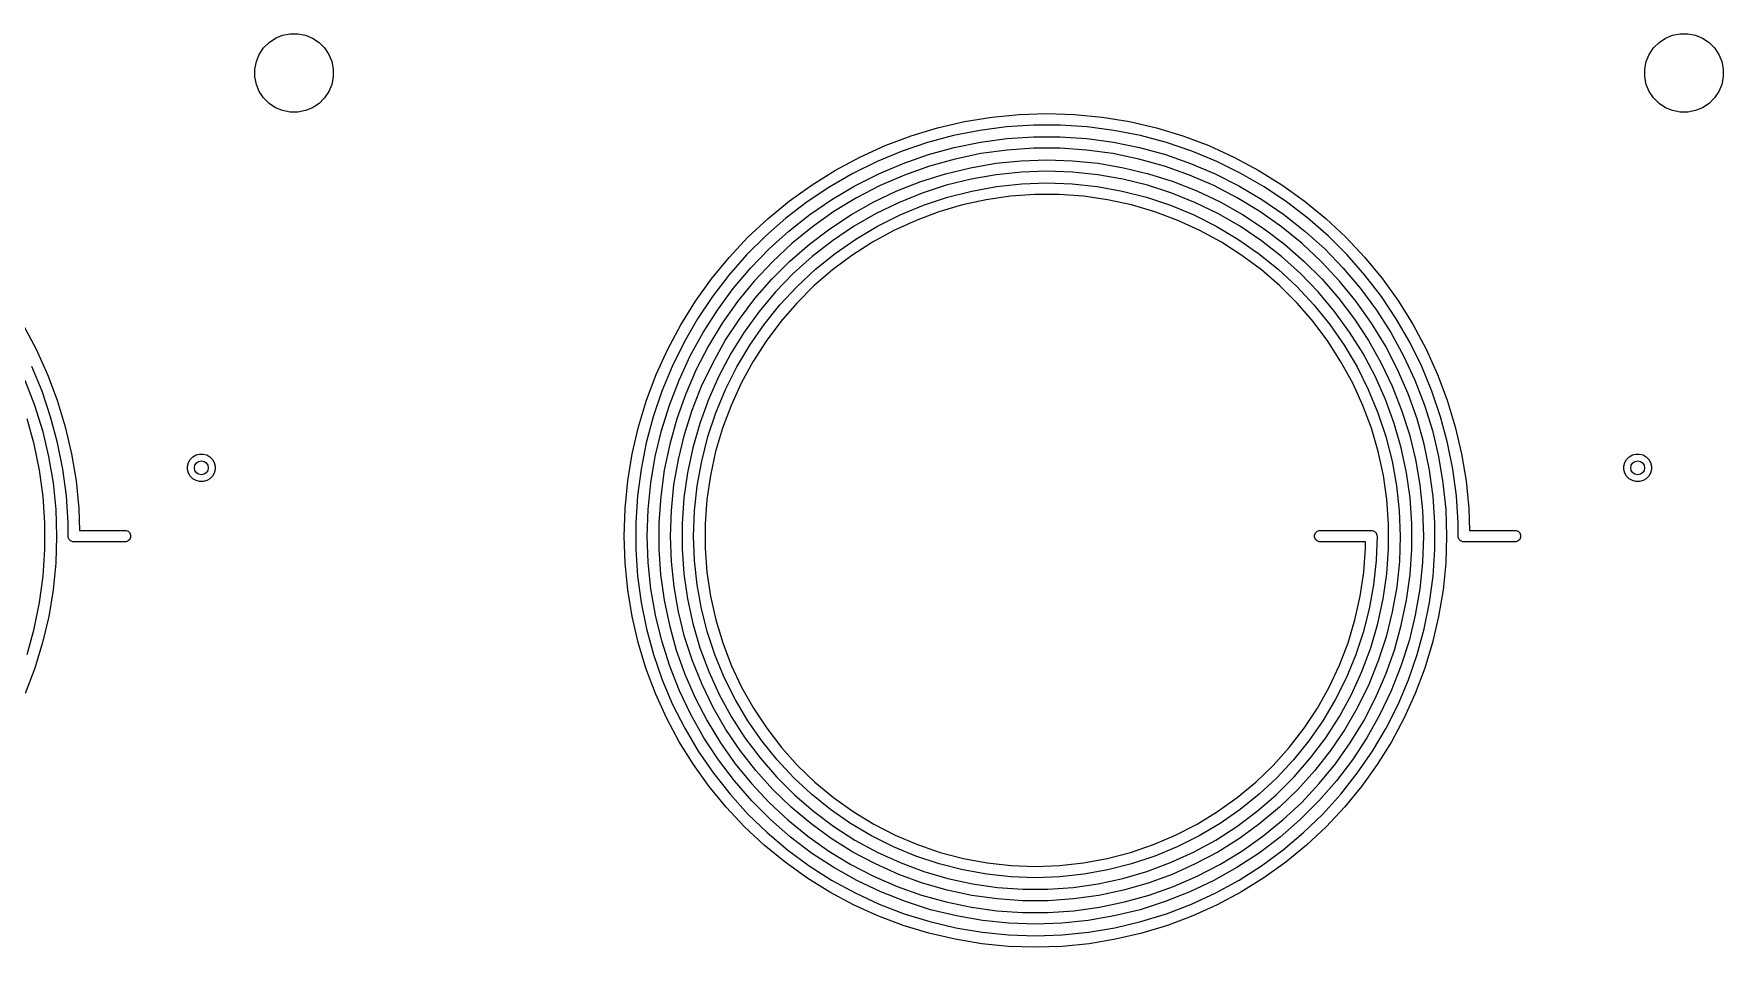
# Model space of a CAD drawing. Extents: x 25 to 275, y -107 to -24.
# Drawn here: x 238.38 to 274.85, y -73.88 to -54.15 of the extents above; entities that cross this region are included whole.
import ezdxf

# ---------------------------------------------------------------- set-up
doc = ezdxf.new("R2010")
doc.units = 0
doc.layers.add('BLACK', color=7, linetype='CONTINUOUS')

msp = doc.modelspace()

# ---------------------------------------------------------------- linework, layer by layer
at = {"layer": 'BLACK', "linetype": 'CONTINUOUS'}
for p, q in [((243.460766, -54.342941), (243.599313, -54.250367)), ((243.599313, -54.250367), (243.753258, -54.186601)), ((243.753258, -54.186601), (243.916685, -54.154093)), ((243.916685, -54.154093), (244.083315, -54.154093)), ((244.083315, -54.154093), (244.246742, -54.186601)), ((244.246742, -54.186601), (244.400687, -54.250367)), ((244.400687, -54.250367), (244.539234, -54.342941)), ((273.460766, -54.342941), (273.599313, -54.250367)), ((273.599313, -54.250367), (273.753258, -54.186601)), ((273.753258, -54.186601), (273.916685, -54.154093)), ((273.916685, -54.154093), (274.083315, -54.154093)), ((274.083315, -54.154093), (274.246742, -54.186601)), ((274.246742, -54.186601), (274.400687, -54.250367)), ((274.400687, -54.250367), (274.539234, -54.342941)), ((243.186601, -54.753258), (243.250367, -54.599313)), ((243.250367, -54.599313), (243.342941, -54.460766)), ((243.342941, -54.460766), (243.460766, -54.342941)), ((244.539234, -54.342941), (244.657059, -54.460766)), ((244.657059, -54.460766), (244.749633, -54.599313)), ((244.749633, -54.599313), (244.813399, -54.753258)), ((273.186601, -54.753258), (273.250367, -54.599313)), ((273.250367, -54.599313), (273.342941, -54.460766)), ((273.342941, -54.460766), (273.460766, -54.342941)), ((274.539234, -54.342941), (274.657059, -54.460766)), ((274.657059, -54.460766), (274.749633, -54.599313)), ((274.749633, -54.599313), (274.813399, -54.753258)), ((243.154093, -54.916685), (243.186601, -54.753258)), ((243.154093, -55.083315), (243.154093, -54.916685)), ((244.813399, -54.753258), (244.845907, -54.916685)), ((244.845907, -54.916685), (244.845907, -55.083315)), ((273.154093, -54.916685), (273.186601, -54.753258)), ((273.154093, -55.083315), (273.154093, -54.916685)), ((274.813399, -54.753258), (274.845907, -54.916685)), ((274.845907, -54.916685), (274.845907, -55.083315)), ((243.186601, -55.246742), (243.154093, -55.083315)), ((243.250367, -55.400687), (243.186601, -55.246742)), ((243.342941, -55.539234), (243.250367, -55.400687)), ((244.749633, -55.400687), (244.657059, -55.539234)), ((244.813399, -55.246742), (244.749633, -55.400687)), ((244.845907, -55.083315), (244.813399, -55.246742)), ((273.186601, -55.246742), (273.154093, -55.083315)), ((273.250367, -55.400687), (273.186601, -55.246742)), ((273.342941, -55.539234), (273.250367, -55.400687)), ((274.749633, -55.400687), (274.657059, -55.539234)), ((274.813399, -55.246742), (274.749633, -55.400687)), ((274.845907, -55.083315), (274.813399, -55.246742)), ((243.460766, -55.657059), (243.342941, -55.539234)), ((243.599313, -55.749633), (243.460766, -55.657059)), ((243.753258, -55.813399), (243.599313, -55.749633)), ((244.400687, -55.749633), (244.246742, -55.813399)), ((244.539234, -55.657059), (244.400687, -55.749633)), ((244.657059, -55.539234), (244.539234, -55.657059)), ((273.460766, -55.657059), (273.342941, -55.539234)), ((273.599313, -55.749633), (273.460766, -55.657059)), ((273.753258, -55.813399), (273.599313, -55.749633)), ((274.400687, -55.749633), (274.246742, -55.813399)), ((274.539234, -55.657059), (274.400687, -55.749633)), ((274.657059, -55.539234), (274.539234, -55.657059)), ((243.916685, -55.845907), (243.753258, -55.813399)), ((244.083315, -55.845907), (243.916685, -55.845907)), ((244.246742, -55.813399), (244.083315, -55.845907)), ((257.888276, -56.185927), (258.469801, -56.050334)), ((258.469801, -56.050334), (259.058948, -55.953066)), ((259.058948, -55.953066), (259.653196, -55.894537)), ((259.959463, -56.125), (259.379632, -56.163004)), ((259.653196, -55.894537), (260.25, -55.875)), ((260.540537, -56.125), (259.959463, -56.125)), ((260.25, -55.875), (260.846804, -55.894537)), ((261.120368, -56.163004), (260.540537, -56.125)), ((260.846804, -55.894537), (261.441052, -55.953066)), ((261.441052, -55.953066), (262.030199, -56.050334)), ((262.030199, -56.050334), (262.611724, -56.185927)), ((273.916685, -55.845907), (273.753258, -55.813399)), ((274.083315, -55.845907), (273.916685, -55.845907)), ((274.246742, -55.813399), (274.083315, -55.845907)), ((256.758014, -56.569599), (257.316865, -56.359263)), ((257.672343, -56.502605), (257.122106, -56.689386)), ((257.316865, -56.359263), (257.888276, -56.185927)), ((258.233619, -56.352212), (257.672343, -56.502605)), ((258.803528, -56.23885), (258.233619, -56.352212)), ((258.250551, -56.609957), (258.815409, -56.495144)), ((259.379632, -56.163004), (258.803528, -56.23885)), ((258.815409, -56.495144), (259.386675, -56.418316)), ((259.386675, -56.418316), (259.961796, -56.379817)), ((259.961796, -56.379817), (260.538204, -56.379817)), ((260.538204, -56.379817), (261.113325, -56.418316)), ((261.113325, -56.418316), (261.684591, -56.495144)), ((261.696472, -56.23885), (261.120368, -56.163004)), ((261.684591, -56.495144), (262.249449, -56.609957)), ((262.266381, -56.352212), (261.696472, -56.23885)), ((262.827657, -56.502605), (262.266381, -56.352212)), ((262.611724, -56.185927), (263.183135, -56.359263)), ((263.377894, -56.689386), (262.827657, -56.502605)), ((263.183135, -56.359263), (263.741986, -56.569599)), ((255.6875, -57.097518), (256.214116, -56.816036)), ((256.214116, -56.816036), (256.758014, -56.569599)), ((257.122106, -56.689386), (256.585263, -56.911753)), ((257.150108, -56.951317), (257.694623, -56.762241)), ((257.694623, -56.762241), (258.250551, -56.609957)), ((258.265941, -56.85838), (257.714963, -57.012756)), ((258.826171, -56.741963), (258.265941, -56.85838)), ((259.393038, -56.664048), (258.826171, -56.741963)), ((259.963901, -56.625), (259.393038, -56.664048)), ((259.69553, -56.893941), (260.25, -56.875)), ((260.536099, -56.625), (259.963901, -56.625)), ((260.25, -56.875), (260.80447, -56.893941)), ((261.106962, -56.664048), (260.536099, -56.625)), ((261.673829, -56.741963), (261.106962, -56.664048)), ((262.234059, -56.85838), (261.673829, -56.741963)), ((262.785037, -57.012756), (262.234059, -56.85838)), ((262.249449, -56.609957), (262.805377, -56.762241)), ((262.805377, -56.762241), (263.349892, -56.951317)), ((263.914737, -56.911753), (263.377894, -56.689386)), ((263.741986, -56.569599), (264.285884, -56.816036)), ((264.285884, -56.816036), (264.8125, -57.097518)), ((255.180422, -57.41284), (255.6875, -57.097518)), ((256.064113, -57.168756), (255.560887, -57.459294)), ((256.585263, -56.911753), (256.064113, -57.168756)), ((256.104982, -57.436307), (256.619438, -57.176341)), ((256.619438, -57.176341), (257.150108, -56.951317)), ((257.175804, -57.204374), (256.650978, -57.432338)), ((257.714963, -57.012756), (257.175804, -57.204374)), ((257.529103, -57.34413), (258.057901, -57.176297)), ((258.057901, -57.176297), (258.59692, -57.044942)), ((258.59692, -57.044942), (259.143646, -56.950677)), ((259.153344, -57.196886), (258.611697, -57.292393)), ((259.143646, -56.950677), (259.69553, -56.893941)), ((259.700333, -57.139395), (259.153344, -57.196886)), ((260.25, -57.1202), (259.700333, -57.139395)), ((260.799667, -57.139395), (260.25, -57.1202)), ((261.346656, -57.196886), (260.799667, -57.139395)), ((260.80447, -56.893941), (261.356354, -56.950677)), ((261.888303, -57.292393), (261.346656, -57.196886)), ((261.356354, -56.950677), (261.90308, -57.044942)), ((261.90308, -57.044942), (262.442099, -57.176297)), ((262.442099, -57.176297), (262.970897, -57.34413)), ((263.324196, -57.204374), (262.785037, -57.012756)), ((263.849022, -57.432338), (263.324196, -57.204374)), ((263.349892, -56.951317), (263.880562, -57.176341)), ((263.880562, -57.176341), (264.395018, -57.436307)), ((264.435887, -57.168756), (263.914737, -56.911753)), ((264.939113, -57.459294), (264.435887, -57.168756)), ((264.8125, -57.097518), (265.319578, -57.41284)), ((254.695052, -57.760651), (255.180422, -57.41284)), ((255.560887, -57.459294), (255.077741, -57.782121)), ((255.60904, -57.730054), (256.104982, -57.436307)), ((256.650978, -57.432338), (256.142933, -57.695586)), ((256.511972, -57.785933), (257.012991, -57.547658)), ((257.012991, -57.547658), (257.529103, -57.34413)), ((257.55495, -57.59541), (257.044997, -57.801445)), ((258.078033, -57.42545), (257.55495, -57.59541)), ((258.611697, -57.292393), (258.078033, -57.42545)), ((258.101789, -57.683866), (258.62919, -57.549255)), ((258.62919, -57.549255), (259.164849, -57.452612)), ((259.164849, -57.452612), (259.706039, -57.394428)), ((259.706039, -57.394428), (260.25, -57.375)), ((260.25, -57.375), (260.793961, -57.394428)), ((260.793961, -57.394428), (261.335151, -57.452612)), ((261.335151, -57.452612), (261.87081, -57.549255)), ((261.87081, -57.549255), (262.398211, -57.683866)), ((262.421967, -57.42545), (261.888303, -57.292393)), ((262.94505, -57.59541), (262.421967, -57.42545)), ((263.455003, -57.801445), (262.94505, -57.59541)), ((262.970897, -57.34413), (263.487009, -57.547658)), ((263.487009, -57.547658), (263.988028, -57.785933)), ((264.357067, -57.695586), (263.849022, -57.432338)), ((264.395018, -57.436307), (264.89096, -57.730054)), ((265.422259, -57.782121), (264.939113, -57.459294)), ((265.319578, -57.41284), (265.804948, -57.760651)), ((254.233469, -58.139462), (254.695052, -57.760651)), ((255.077741, -57.782121), (254.616744, -58.135857)), ((255.133825, -58.056271), (255.60904, -57.730054)), ((256.142933, -57.695586), (255.654036, -57.99289)), ((256.02838, -58.057842), (256.511972, -57.785933)), ((257.044997, -57.801445), (256.550658, -58.04255)), ((257.082461, -58.064056), (257.585336, -57.855758)), ((257.585336, -57.855758), (258.101789, -57.683866)), ((258.424952, -57.849531), (257.919493, -57.997947)), ((258.93971, -57.737553), (258.424952, -57.849531)), ((259.461146, -57.662581), (258.93971, -57.737553)), ((259.986601, -57.625), (259.461146, -57.662581)), ((260.513399, -57.625), (259.986601, -57.625)), ((261.038854, -57.662581), (260.513399, -57.625)), ((261.56029, -57.737553), (261.038854, -57.662581)), ((262.075048, -57.849531), (261.56029, -57.737553)), ((262.580507, -57.997947), (262.075048, -57.849531)), ((262.398211, -57.683866), (262.914664, -57.855758)), ((262.914664, -57.855758), (263.417539, -58.064056)), ((263.949342, -58.04255), (263.455003, -57.801445)), ((263.988028, -57.785933), (264.47162, -58.057842)), ((264.845964, -57.99289), (264.357067, -57.695586)), ((264.89096, -57.730054), (265.366175, -58.056271)), ((265.883256, -58.135857), (265.422259, -57.782121)), ((265.804948, -57.760651), (266.266531, -58.139462)), ((253.797651, -58.547651), (254.233469, -58.139462)), ((254.616744, -58.135857), (254.179869, -58.518987)), ((254.68146, -58.4135), (255.133825, -58.056271)), ((255.186569, -58.322865), (254.742709, -58.683972)), ((255.654036, -57.99289), (255.186569, -58.322865)), ((255.564472, -58.36212), (256.02838, -58.057842)), ((256.074342, -58.317551), (255.61837, -58.625108)), ((256.550658, -58.04255), (256.074342, -58.317551)), ((256.127614, -58.585442), (256.595726, -58.307698)), ((256.595726, -58.307698), (257.082461, -58.064056)), ((257.42591, -58.182044), (256.946718, -58.400884)), ((257.919493, -57.997947), (257.42591, -58.182044)), ((263.07409, -58.182044), (262.580507, -57.997947)), ((263.553282, -58.400884), (263.07409, -58.182044)), ((263.417539, -58.064056), (263.904274, -58.307698)), ((263.904274, -58.307698), (264.372386, -58.585442)), ((264.425658, -58.317551), (263.949342, -58.04255)), ((264.88163, -58.625108), (264.425658, -58.317551)), ((264.47162, -58.057842), (264.935528, -58.36212)), ((265.313431, -58.322865), (264.845964, -57.99289)), ((265.757291, -58.683972), (265.313431, -58.322865)), ((265.366175, -58.056271), (265.81854, -58.4135)), ((266.320131, -58.518987), (265.883256, -58.135857)), ((266.266531, -58.139462), (266.702349, -58.547651)), ((253.389462, -58.983469), (253.797651, -58.547651)), ((254.179869, -58.518987), (253.768987, -58.929869)), ((254.253965, -58.800146), (254.68146, -58.4135)), ((254.742709, -58.683972), (254.324526, -59.074526)), ((254.704256, -59.061958), (255.12241, -58.697346)), ((255.12241, -58.697346), (255.564472, -58.36212)), ((255.61837, -58.625108), (255.184962, -58.963723)), ((255.680508, -58.895873), (256.127614, -58.585442)), ((256.484359, -58.653351), (256.041189, -58.938159)), ((256.946718, -58.400884), (256.484359, -58.653351)), ((264.015641, -58.653351), (263.553282, -58.400884)), ((264.458811, -58.938159), (264.015641, -58.653351)), ((264.372386, -58.585442), (264.819492, -58.895873)), ((265.315038, -58.963723), (264.88163, -58.625108)), ((264.935528, -58.36212), (265.37759, -58.697346)), ((265.37759, -58.697346), (265.795744, -59.061958)), ((266.175474, -59.074526), (265.757291, -58.683972)), ((265.81854, -58.4135), (266.246035, -58.800146)), ((266.731013, -58.929869), (266.320131, -58.518987)), ((266.702349, -58.547651), (267.110538, -58.983469)), ((253.010651, -59.445052), (253.389462, -58.983469)), ((253.768987, -58.929869), (253.385857, -59.366744)), ((253.853251, -59.214482), (254.253965, -58.800146)), ((254.311958, -59.454256), (254.704256, -59.061958)), ((255.184962, -58.963723), (254.776231, -59.331746)), ((255.256687, -59.237409), (255.680508, -58.895873)), ((256.041189, -58.938159), (255.619466, -59.253857)), ((264.880534, -59.253857), (264.458811, -58.938159)), ((264.819492, -58.895873), (265.243313, -59.237409)), ((265.723769, -59.331746), (265.315038, -58.963723)), ((265.795744, -59.061958), (266.188042, -59.454256)), ((266.246035, -58.800146), (266.646749, -59.214482)), ((267.114143, -59.366744), (266.731013, -58.929869)), ((267.110538, -58.983469), (267.489349, -59.445052)), ((253.385857, -59.366744), (253.032121, -59.827741)), ((253.481105, -59.654657), (253.853251, -59.214482)), ((254.324526, -59.074526), (253.933972, -59.492709)), ((254.776231, -59.331746), (254.394167, -59.727385)), ((254.858311, -59.608311), (255.256687, -59.237409)), ((255.619466, -59.253857), (255.221339, -59.598837)), ((265.278661, -59.598837), (264.880534, -59.253857)), ((265.243313, -59.237409), (265.641689, -59.608311)), ((266.105833, -59.727385), (265.723769, -59.331746)), ((266.566028, -59.492709), (266.175474, -59.074526)), ((266.646749, -59.214482), (267.018895, -59.654657)), ((267.467879, -59.827741), (267.114143, -59.366744)), ((252.66284, -59.930422), (253.010651, -59.445052)), ((253.139192, -60.118706), (253.481105, -59.654657)), ((253.933972, -59.492709), (253.572865, -59.936569)), ((253.947346, -59.87241), (254.311958, -59.454256)), ((254.394167, -59.727385), (254.040633, -60.148711)), ((254.487409, -60.006687), (254.858311, -59.608311)), ((255.221339, -59.598837), (254.848837, -59.971339)), ((265.651163, -59.971339), (265.278661, -59.598837)), ((265.641689, -59.608311), (266.012591, -60.006687)), ((266.459367, -60.148711), (266.105833, -59.727385)), ((266.188042, -59.454256), (266.552654, -59.87241)), ((266.927135, -59.936569), (266.566028, -59.492709)), ((267.018895, -59.654657), (267.360808, -60.118706)), ((267.489349, -59.445052), (267.83716, -59.930422)), ((252.347518, -60.4375), (252.66284, -59.930422)), ((253.032121, -59.827741), (252.709294, -60.310887)), ((252.829036, -60.604556), (253.139192, -60.118706)), ((253.572865, -59.936569), (253.24289, -60.404036)), ((253.61212, -60.314472), (253.947346, -59.87241)), ((254.040633, -60.148711), (253.71735, -60.593672)), ((254.145873, -60.430508), (254.487409, -60.006687)), ((254.848837, -59.971339), (254.503857, -60.369466)), ((265.996143, -60.369466), (265.651163, -59.971339)), ((266.012591, -60.006687), (266.354127, -60.430508)), ((266.78265, -60.593672), (266.459367, -60.148711)), ((266.552654, -59.87241), (266.88788, -60.314472)), ((267.25711, -60.404036), (266.927135, -59.936569)), ((267.360808, -60.118706), (267.670964, -60.604556)), ((267.790706, -60.310887), (267.467879, -59.827741)), ((267.83716, -59.930422), (268.152482, -60.4375)), ((238.152482, -60.4375), (238.433964, -60.964116)), ((252.066036, -60.964116), (252.347518, -60.4375)), ((252.709294, -60.310887), (252.418756, -60.814113)), ((253.24289, -60.404036), (252.945586, -60.892933)), ((253.307842, -60.77838), (253.61212, -60.314472)), ((253.835442, -60.877614), (254.145873, -60.430508)), ((254.503857, -60.369466), (254.188159, -60.791189)), ((266.311841, -60.791189), (265.996143, -60.369466)), ((266.354127, -60.430508), (266.664558, -60.877614)), ((266.88788, -60.314472), (267.192158, -60.77838)), ((267.554414, -60.892933), (267.25711, -60.404036)), ((268.081244, -60.814113), (267.790706, -60.310887)), ((268.152482, -60.4375), (268.433964, -60.964116)), ((252.418756, -60.814113), (252.161753, -61.335263)), ((252.552025, -61.110038), (252.829036, -60.604556)), ((253.035933, -61.261972), (253.307842, -60.77838)), ((253.71735, -60.593672), (253.425893, -61.0601)), ((253.557698, -61.345726), (253.835442, -60.877614)), ((254.188159, -60.791189), (253.903351, -61.234359)), ((266.596649, -61.234359), (266.311841, -60.791189)), ((266.664558, -60.877614), (266.942302, -61.345726)), ((267.074107, -61.0601), (266.78265, -60.593672)), ((267.192158, -60.77838), (267.464067, -61.261972)), ((267.670964, -60.604556), (267.947975, -61.110038)), ((268.338247, -61.335263), (268.081244, -60.814113)), ((238.433964, -60.964116), (238.680401, -61.508014)), ((251.819599, -61.508014), (252.066036, -60.964116)), ((252.309395, -61.632893), (252.552025, -61.110038)), ((252.945586, -60.892933), (252.682338, -61.400978)), ((253.425893, -61.0601), (253.167683, -61.545723)), ((253.903351, -61.234359), (253.650884, -61.696718)), ((266.849116, -61.696718), (266.596649, -61.234359)), ((267.332317, -61.545723), (267.074107, -61.0601)), ((267.817662, -61.400978), (267.554414, -60.892933)), ((267.947975, -61.110038), (268.190605, -61.632893)), ((268.433964, -60.964116), (268.680401, -61.508014)), ((238.560614, -61.872106), (238.338247, -61.335263)), ((238.680401, -61.508014), (238.890737, -62.066865)), ((251.609263, -62.066865), (251.819599, -61.508014)), ((252.161753, -61.335263), (251.939386, -61.872106)), ((252.682338, -61.400978), (252.454374, -61.925804)), ((252.797658, -61.762991), (253.035933, -61.261972)), ((253.167683, -61.545723), (252.943977, -62.048175)), ((253.314056, -61.832461), (253.557698, -61.345726)), ((266.942302, -61.345726), (267.185944, -61.832461)), ((267.556023, -62.048175), (267.332317, -61.545723)), ((267.464067, -61.261972), (267.702342, -61.762991)), ((268.045626, -61.925804), (267.817662, -61.400978)), ((268.560614, -61.872106), (268.338247, -61.335263)), ((268.680401, -61.508014), (268.890737, -62.066865)), ((238.190605, -61.632893), (238.397771, -62.170786)), ((238.747395, -62.422343), (238.560614, -61.872106)), ((251.939386, -61.872106), (251.752605, -62.422343)), ((252.102229, -62.170786), (252.309395, -61.632893)), ((252.454374, -61.925804), (252.262756, -62.464963)), ((252.59413, -62.279103), (252.797658, -61.762991)), ((253.105758, -62.335336), (253.314056, -61.832461)), ((253.650884, -61.696718), (253.432044, -62.17591)), ((267.067956, -62.17591), (266.849116, -61.696718)), ((267.185944, -61.832461), (267.394242, -62.335336)), ((267.702342, -61.762991), (267.90587, -62.279103)), ((268.237244, -62.464963), (268.045626, -61.925804)), ((268.190605, -61.632893), (268.397771, -62.170786)), ((268.747395, -62.422343), (268.560614, -61.872106)), ((238.397771, -62.170786), (238.568547, -62.721315)), ((238.890737, -62.066865), (239.064073, -62.638276)), ((251.435927, -62.638276), (251.609263, -62.066865)), ((251.931453, -62.721315), (252.102229, -62.170786)), ((252.426297, -62.807901), (252.59413, -62.279103)), ((252.943977, -62.048175), (252.755865, -62.565008)), ((252.933866, -62.851789), (253.105758, -62.335336)), ((253.432044, -62.17591), (253.247947, -62.669493)), ((267.252053, -62.669493), (267.067956, -62.17591)), ((267.394242, -62.335336), (267.566134, -62.851789)), ((267.744135, -62.565008), (267.556023, -62.048175)), ((267.90587, -62.279103), (268.073703, -62.807901)), ((268.397771, -62.170786), (268.568547, -62.721315)), ((268.890737, -62.066865), (269.064073, -62.638276)), ((238.39162, -63.015941), (238.237244, -62.464963)), ((238.897788, -62.983619), (238.747395, -62.422343)), ((239.064073, -62.638276), (239.199666, -63.219801)), ((251.300334, -63.219801), (251.435927, -62.638276)), ((251.752605, -62.422343), (251.602212, -62.983619)), ((252.262756, -62.464963), (252.10838, -63.015941)), ((252.755865, -62.565008), (252.604264, -63.093704)), ((253.247947, -62.669493), (253.099531, -63.174952)), ((267.400469, -63.174952), (267.252053, -62.669493)), ((267.895736, -63.093704), (267.744135, -62.565008)), ((268.39162, -63.015941), (268.237244, -62.464963)), ((268.897788, -62.983619), (268.747395, -62.422343)), ((269.064073, -62.638276), (269.199666, -63.219801)), ((238.508037, -63.576171), (238.39162, -63.015941)), ((238.568547, -62.721315), (238.70217, -63.282021)), ((239.01115, -63.553528), (238.897788, -62.983619)), ((251.602212, -62.983619), (251.48885, -63.553528)), ((251.79783, -63.282021), (251.931453, -62.721315)), ((252.10838, -63.015941), (251.991963, -63.576171)), ((252.294942, -63.34692), (252.426297, -62.807901)), ((252.799255, -63.37919), (252.933866, -62.851789)), ((267.566134, -62.851789), (267.700745, -63.37919)), ((268.073703, -62.807901), (268.205058, -63.34692)), ((268.508037, -63.576171), (268.39162, -63.015941)), ((268.568547, -62.721315), (268.70217, -63.282021)), ((269.01115, -63.553528), (268.897788, -62.983619)), ((238.70217, -63.282021), (238.798043, -63.8504)), ((239.199666, -63.219801), (239.296934, -63.808948)), ((241.702567, -63.485842), (241.722836, -63.410195)), ((241.722836, -63.410195), (241.761994, -63.342372)), ((241.761994, -63.342372), (241.817372, -63.286994)), ((241.817372, -63.286994), (241.885195, -63.247836)), ((241.885195, -63.247836), (241.960842, -63.227567)), ((241.960842, -63.227567), (242.039158, -63.227567)), ((242.039158, -63.227567), (242.114805, -63.247836)), ((242.114805, -63.247836), (242.182628, -63.286994)), ((242.182628, -63.286994), (242.238006, -63.342372)), ((242.238006, -63.342372), (242.277164, -63.410195)), ((242.277164, -63.410195), (242.297433, -63.485842)), ((251.203066, -63.808948), (251.300334, -63.219801)), ((251.701957, -63.8504), (251.79783, -63.282021)), ((252.200677, -63.893646), (252.294942, -63.34692)), ((252.604264, -63.093704), (252.489912, -63.631687)), ((252.702612, -63.914849), (252.799255, -63.37919)), ((253.099531, -63.174952), (252.987553, -63.68971)), ((267.512447, -63.68971), (267.400469, -63.174952)), ((267.700745, -63.37919), (267.797388, -63.914849)), ((268.010088, -63.631687), (267.895736, -63.093704)), ((268.205058, -63.34692), (268.299323, -63.893646)), ((268.70217, -63.282021), (268.798043, -63.8504)), ((269.199666, -63.219801), (269.296934, -63.808948)), ((272.702567, -63.485842), (272.722836, -63.410195)), ((272.722836, -63.410195), (272.761994, -63.342372)), ((272.761994, -63.342372), (272.817372, -63.286994)), ((272.817372, -63.286994), (272.885195, -63.247836)), ((272.885195, -63.247836), (272.960842, -63.227567)), ((272.960842, -63.227567), (273.039158, -63.227567)), ((273.039158, -63.227567), (273.114805, -63.247836)), ((273.114805, -63.247836), (273.182628, -63.286994)), ((273.182628, -63.286994), (273.238006, -63.342372)), ((273.238006, -63.342372), (273.277164, -63.410195)), ((273.277164, -63.410195), (273.297433, -63.485842)), ((238.585952, -64.143038), (238.508037, -63.576171)), ((239.086996, -64.129632), (239.01115, -63.553528)), ((239.296934, -63.808948), (239.355463, -64.403196)), ((241.702567, -63.564158), (241.702567, -63.485842)), ((241.722836, -63.639805), (241.702567, -63.564158)), ((241.761994, -63.707628), (241.722836, -63.639805)), ((241.817372, -63.763006), (241.761994, -63.707628)), ((241.885195, -63.802164), (241.817372, -63.763006)), ((241.960842, -63.822433), (241.885195, -63.802164)), ((242.114805, -63.802164), (242.039158, -63.822433)), ((242.182628, -63.763006), (242.114805, -63.802164)), ((242.238006, -63.707628), (242.182628, -63.763006)), ((242.277164, -63.639805), (242.238006, -63.707628)), ((242.297433, -63.564158), (242.277164, -63.639805)), ((242.297433, -63.485842), (242.297433, -63.564158)), ((251.144537, -64.403196), (251.203066, -63.808948)), ((251.48885, -63.553528), (251.413004, -64.129632)), ((251.991963, -63.576171), (251.914048, -64.143038)), ((252.489912, -63.631687), (252.413366, -64.176337)), ((252.987553, -63.68971), (252.912581, -64.211146)), ((267.587419, -64.211146), (267.512447, -63.68971)), ((268.086634, -64.176337), (268.010088, -63.631687)), ((268.585952, -64.143038), (268.508037, -63.576171)), ((269.086996, -64.129632), (269.01115, -63.553528)), ((269.296934, -63.808948), (269.355463, -64.403196)), ((272.702567, -63.564158), (272.702567, -63.485842)), ((272.722836, -63.639805), (272.702567, -63.564158)), ((272.761994, -63.707628), (272.722836, -63.639805)), ((272.817372, -63.763006), (272.761994, -63.707628)), ((272.885195, -63.802164), (272.817372, -63.763006)), ((272.960842, -63.822433), (272.885195, -63.802164)), ((273.114805, -63.802164), (273.039158, -63.822433)), ((273.182628, -63.763006), (273.114805, -63.802164)), ((273.238006, -63.707628), (273.182628, -63.763006)), ((273.277164, -63.639805), (273.238006, -63.707628)), ((273.297433, -63.564158), (273.277164, -63.639805)), ((273.297433, -63.485842), (273.297433, -63.564158)), ((238.625, -64.713901), (238.585952, -64.143038)), ((238.798043, -63.8504), (238.855739, -64.423914)), ((239.125, -64.709463), (239.086996, -64.129632)), ((242.039158, -63.822433), (241.960842, -63.822433)), ((251.413004, -64.129632), (251.375, -64.709463)), ((251.644261, -64.423914), (251.701957, -63.8504)), ((251.914048, -64.143038), (251.875, -64.713901)), ((252.143941, -64.44553), (252.200677, -63.893646)), ((252.644428, -64.456039), (252.702612, -63.914849)), ((267.797388, -63.914849), (267.855572, -64.456039)), ((268.299323, -63.893646), (268.356059, -64.44553)), ((268.625, -64.713901), (268.585952, -64.143038)), ((268.798043, -63.8504), (268.855739, -64.423914)), ((269.125, -64.709463), (269.086996, -64.129632)), ((273.039158, -63.822433), (272.960842, -63.822433)), ((238.855739, -64.423914), (238.875, -65)), ((239.355463, -64.403196), (239.370908, -64.875)), ((251.125, -65), (251.144537, -64.403196)), ((251.625, -65), (251.644261, -64.423914)), ((252.125, -65), (252.143941, -64.44553)), ((252.413366, -64.176337), (252.375, -64.724999)), ((252.625, -65), (252.644428, -64.456039)), ((252.912581, -64.211146), (252.875, -64.736601)), ((267.625, -64.736601), (267.587419, -64.211146)), ((267.855572, -64.456039), (267.875, -65)), ((268.125, -64.724999), (268.086634, -64.176337)), ((268.356059, -64.44553), (268.375, -65)), ((268.855739, -64.423914), (268.875, -65)), ((269.355463, -64.403196), (269.370908, -64.875)), ((238.625, -65), (238.625, -64.713901)), ((239.125, -65), (239.125, -64.709463)), ((239.370908, -64.875), (240.35, -64.875)), ((240.35, -64.875), (240.374386, -64.877402)), ((240.374386, -64.877402), (240.419446, -64.896066)), ((240.419446, -64.896066), (240.453934, -64.930554)), ((251.375, -64.709463), (251.375, -65)), ((251.875, -64.713901), (251.875, -65)), ((252.375, -64.724999), (252.375, -65)), ((252.875, -64.736601), (252.875, -65)), ((266.046066, -64.930554), (266.080554, -64.896066)), ((266.080554, -64.896066), (266.125614, -64.877402)), ((266.125614, -64.877402), (266.15, -64.875)), ((266.15, -64.875), (267.25, -64.875)), ((267.25, -64.875), (267.274386, -64.877402)), ((267.274386, -64.877402), (267.276153, -64.878134)), ((267.276153, -64.878134), (267.277815, -64.878134)), ((267.277815, -64.878134), (267.288031, -64.883054)), ((267.288031, -64.883054), (267.319446, -64.896066)), ((267.319446, -64.896066), (267.323528, -64.900148)), ((267.323528, -64.900148), (267.327936, -64.902271)), ((267.327936, -64.902271), (267.336933, -64.913553)), ((267.625, -65), (267.625, -64.736601)), ((268.125, -65), (268.125, -64.724999)), ((268.625, -65), (268.625, -64.713901)), ((269.125, -65), (269.125, -64.709463)), ((269.370908, -64.875), (270.35, -64.875)), ((270.35, -64.875), (270.374386, -64.877402)), ((270.374386, -64.877402), (270.419446, -64.896066)), ((270.419446, -64.896066), (270.453934, -64.930554)), ((238.625, -65.288365), (238.625, -65)), ((238.875, -65), (238.855998, -65.580453)), ((239.127402, -65.010523), (239.125, -65)), ((239.127402, -65.024386), (239.127402, -65.010523)), ((239.134449, -65.041401), (239.127402, -65.024386)), ((239.137379, -65.054235), (239.134449, -65.041401)), ((239.142344, -65.060461), (239.137379, -65.054235)), ((239.146066, -65.069446), (239.142344, -65.060461)), ((239.163066, -65.086446), (239.146066, -65.069446)), ((239.172064, -65.097729), (239.163066, -65.086446)), ((239.176471, -65.099851), (239.172064, -65.097729)), ((239.180554, -65.103934), (239.176471, -65.099851)), ((239.211968, -65.116945), (239.180554, -65.103934)), ((239.222185, -65.121866), (239.211968, -65.116945)), ((239.223847, -65.121866), (239.222185, -65.121866)), ((239.225614, -65.122598), (239.223847, -65.121866)), ((239.25, -65.125), (239.225614, -65.122598)), ((240.35, -65.125), (239.25, -65.125)), ((240.374386, -65.122598), (240.35, -65.125)), ((240.419446, -65.103934), (240.374386, -65.122598)), ((240.453934, -65.069446), (240.419446, -65.103934)), ((240.453934, -64.930554), (240.472598, -64.975614)), ((240.472598, -65.024386), (240.453934, -65.069446)), ((240.472598, -64.975614), (240.472598, -65.024386)), ((251.144002, -65.580453), (251.125, -65)), ((251.375, -65), (251.375, -65.288365)), ((251.644524, -65.57153), (251.625, -65)), ((251.875, -65), (251.875, -65.277558)), ((252.144183, -65.549332), (252.125, -65)), ((252.375, -65), (252.375, -65.272328)), ((252.643791, -65.526126), (252.625, -65)), ((252.875, -65), (252.875, -65.260393)), ((252.875, -65.260393), (252.913015, -65.77979)), ((266.027402, -64.975614), (266.046066, -64.930554)), ((266.027402, -65.024386), (266.027402, -64.975614)), ((266.046066, -65.069446), (266.027402, -65.024386)), ((266.080554, -65.103934), (266.046066, -65.069446)), ((266.125614, -65.122598), (266.080554, -65.103934)), ((266.15, -65.125), (266.125614, -65.122598)), ((267.125, -65.125), (266.15, -65.125)), ((267.086985, -65.77979), (267.125, -65.260393)), ((267.125, -65.260393), (267.125, -65.125)), ((267.336933, -64.913553), (267.353934, -64.930554)), ((267.353934, -64.930554), (267.357655, -64.939538)), ((267.375, -65), (267.356209, -65.526126)), ((267.357655, -64.939538), (267.362621, -64.945765)), ((267.362621, -64.945765), (267.36555, -64.958598)), ((267.36555, -64.958598), (267.372598, -64.975614)), ((267.372598, -64.975614), (267.372598, -64.989476)), ((267.372598, -64.989476), (267.375, -65)), ((267.625, -65.272328), (267.625, -65)), ((267.875, -65), (267.855817, -65.549332)), ((268.125, -65.277558), (268.125, -65)), ((268.375, -65), (268.355476, -65.57153)), ((268.625, -65.288365), (268.625, -65)), ((268.875, -65), (268.855998, -65.580453)), ((269.127402, -65.010523), (269.125, -65)), ((269.127402, -65.024386), (269.127402, -65.010523)), ((269.134449, -65.041401), (269.127402, -65.024386)), ((269.137379, -65.054235), (269.134449, -65.041401)), ((269.142344, -65.060461), (269.137379, -65.054235)), ((269.146066, -65.069446), (269.142344, -65.060461)), ((269.163066, -65.086446), (269.146066, -65.069446)), ((269.172064, -65.097729), (269.163066, -65.086446)), ((269.176471, -65.099851), (269.172064, -65.097729)), ((269.180554, -65.103934), (269.176471, -65.099851)), ((269.211968, -65.116945), (269.180554, -65.103934)), ((269.222185, -65.121866), (269.211968, -65.116945)), ((269.223847, -65.121866), (269.222185, -65.121866)), ((269.225614, -65.122598), (269.223847, -65.121866)), ((269.25, -65.125), (269.225614, -65.122598)), ((270.35, -65.125), (269.25, -65.125)), ((270.374386, -65.122598), (270.35, -65.125)), ((270.419446, -65.103934), (270.374386, -65.122598)), ((270.453934, -65.069446), (270.419446, -65.103934)), ((270.453934, -64.930554), (270.472598, -64.975614)), ((270.472598, -65.024386), (270.453934, -65.069446)), ((270.472598, -64.975614), (270.472598, -65.024386)), ((238.586478, -65.863808), (238.625, -65.288365)), ((238.855998, -65.580453), (238.799073, -66.15842)), ((251.200927, -66.15842), (251.144002, -65.580453)), ((251.375, -65.288365), (251.413522, -65.863808)), ((251.703005, -66.140396), (251.644524, -65.57153)), ((251.875, -65.277558), (251.912883, -65.831381)), ((252.201639, -66.095988), (252.144183, -65.549332)), ((252.375, -65.272328), (252.413855, -65.815595)), ((252.700067, -66.049572), (252.643791, -65.526126)), ((267.356209, -65.526126), (267.299933, -66.049572)), ((267.586145, -65.815595), (267.625, -65.272328)), ((267.855817, -65.549332), (267.798361, -66.095988)), ((268.087117, -65.831381), (268.125, -65.277558)), ((268.355476, -65.57153), (268.296995, -66.140396)), ((268.586478, -65.863808), (268.625, -65.288365)), ((268.855998, -65.580453), (268.799073, -66.15842)), ((238.509608, -66.435392), (238.586478, -65.863808)), ((251.413522, -65.863808), (251.490392, -66.435392)), ((251.912883, -65.831381), (251.988471, -66.381327)), ((252.413855, -65.815595), (252.491367, -66.354706)), ((252.913015, -65.77979), (252.988842, -66.295027)), ((267.011158, -66.295027), (267.086985, -65.77979)), ((267.508633, -66.354706), (267.586145, -65.815595)), ((268.011529, -66.381327), (268.087117, -65.831381)), ((268.509608, -66.435392), (268.586478, -65.863808)), ((238.799073, -66.15842), (238.704469, -66.731427)), ((251.295531, -66.731427), (251.200927, -66.15842)), ((251.800171, -66.703944), (251.703005, -66.140396)), ((252.297088, -66.637305), (252.201639, -66.095988)), ((252.491367, -66.354706), (252.607142, -66.886914)), ((252.793542, -66.567669), (252.700067, -66.049572)), ((252.988842, -66.295027), (253.102076, -66.803354)), ((266.897924, -66.803354), (267.011158, -66.295027)), ((267.299933, -66.049572), (267.206458, -66.567669)), ((267.392858, -66.886914), (267.508633, -66.354706)), ((267.798361, -66.095988), (267.702912, -66.637305)), ((268.296995, -66.140396), (268.199829, -66.703944)), ((268.799073, -66.15842), (268.704469, -66.731427)), ((238.394731, -67.000566), (238.509608, -66.435392)), ((251.490392, -66.435392), (251.605269, -67.000566)), ((251.935568, -67.259548), (251.800171, -66.703944)), ((251.988471, -66.381327), (252.101413, -66.924833)), ((252.430064, -67.170644), (252.297088, -66.637305)), ((252.923739, -67.077778), (252.793542, -66.567669)), ((267.206458, -66.567669), (267.076261, -67.077778)), ((267.702912, -66.637305), (267.569936, -67.170644)), ((267.898587, -66.924833), (268.011529, -66.381327)), ((268.199829, -66.703944), (268.064432, -67.259548)), ((268.394731, -67.000566), (268.509608, -66.435392)), ((238.242362, -67.556805), (238.394731, -67.000566)), ((238.704469, -66.731427), (238.572592, -67.297019)), ((251.427408, -67.297019), (251.295531, -66.731427)), ((251.605269, -67.000566), (251.757638, -67.556805)), ((252.101413, -66.924833), (252.251182, -67.459364)), ((252.607142, -66.886914), (252.760589, -67.409507)), ((253.089996, -67.577298), (252.923739, -67.077778)), ((253.102076, -66.803354), (253.252114, -67.302059)), ((266.747886, -67.302059), (266.897924, -66.803354)), ((267.076261, -67.077778), (266.910004, -67.577298)), ((267.239411, -67.409507), (267.392858, -66.886914)), ((267.748818, -67.459364), (267.898587, -66.924833)), ((268.242362, -67.556805), (268.394731, -67.000566)), ((268.704469, -66.731427), (268.572592, -67.297019)), ((238.572592, -67.297019), (238.404005, -67.852775)), ((251.595995, -67.852775), (251.427408, -67.297019)), ((252.108565, -67.804617), (251.935568, -67.259548)), ((252.599921, -67.693409), (252.430064, -67.170644)), ((252.760589, -67.409507), (252.950927, -67.919822)), ((253.252114, -67.302059), (253.438155, -67.788482)), ((266.561845, -67.788482), (266.747886, -67.302059)), ((267.049073, -67.919822), (267.239411, -67.409507)), ((267.569936, -67.170644), (267.400079, -67.693409)), ((268.064432, -67.259548), (267.891435, -67.804617)), ((268.572592, -67.297019), (268.404005, -67.852775)), ((251.757638, -67.556805), (251.94682, -68.101624)), ((252.318355, -68.336609), (252.108565, -67.804617)), ((252.251182, -67.459364), (252.437079, -67.982429)), ((252.80583, -68.203051), (252.599921, -67.693409)), ((253.291464, -68.063686), (253.089996, -67.577298)), ((253.438155, -67.788482), (253.659207, -68.260027)), ((266.340793, -68.260027), (266.561845, -67.788482)), ((266.910004, -67.577298), (266.708536, -68.063686)), ((267.400079, -67.693409), (267.19417, -68.203051)), ((267.562921, -67.982429), (267.748818, -67.459364)), ((267.891435, -67.804617), (267.681645, -68.336609)), ((268.05318, -68.101624), (268.242362, -67.556805)), ((238.404005, -67.852775), (238.199431, -68.396315)), ((251.800569, -68.396315), (251.595995, -67.852775)), ((251.94682, -68.101624), (252.17197, -68.632591)), ((252.437079, -67.982429), (252.658238, -68.491588)), ((252.950927, -67.919822), (253.177185, -68.415258)), ((253.527117, -68.534461), (253.291464, -68.063686)), ((266.708536, -68.063686), (266.472883, -68.534461)), ((266.822815, -68.415258), (267.049073, -67.919822)), ((267.341762, -68.491588), (267.562921, -67.982429)), ((267.82803, -68.632591), (268.05318, -68.101624)), ((268.404005, -67.852775), (268.199431, -68.396315)), ((252.040254, -68.925312), (251.800569, -68.396315)), ((252.563961, -68.853045), (252.318355, -68.336609)), ((252.658238, -68.491588), (252.913628, -68.984468)), ((253.046788, -68.697089), (252.80583, -68.203051)), ((253.177185, -68.415258), (253.43821, -68.89329)), ((253.795755, -68.987226), (253.527117, -68.534461)), ((253.659207, -68.260027), (253.914089, -68.714178)), ((266.085911, -68.714178), (266.340793, -68.260027)), ((266.472883, -68.534461), (266.204245, -68.987226)), ((266.56179, -68.89329), (266.822815, -68.415258)), ((267.19417, -68.203051), (266.953212, -68.697089)), ((267.086372, -68.984468), (267.341762, -68.491588)), ((267.681645, -68.336609), (267.436039, -68.853045)), ((268.199431, -68.396315), (267.959746, -68.925312)), ((252.17197, -68.632591), (252.432081, -69.147334)), ((252.844237, -69.351516), (252.563961, -68.853045)), ((253.321621, -69.173114), (253.046788, -68.697089)), ((253.43821, -68.89329), (253.732673, -69.351483)), ((253.914089, -68.714178), (254.201442, -69.148513)), ((265.798558, -69.148513), (266.085911, -68.714178)), ((266.267327, -69.351483), (266.56179, -68.89329)), ((266.953212, -68.697089), (266.678379, -69.173114)), ((267.436039, -68.853045), (267.155763, -69.351516)), ((267.567919, -69.147334), (267.82803, -68.632591)), ((252.314025, -69.4375), (252.040254, -68.925312)), ((252.432081, -69.147334), (252.725992, -69.643553)), ((252.913628, -68.984468), (253.202058, -69.458771)), ((253.628991, -69.628809), (253.321621, -69.173114)), ((254.096008, -69.419673), (253.795755, -68.987226)), ((254.201442, -69.148513), (254.519733, -69.560713)), ((265.480267, -69.560713), (265.798558, -69.148513)), ((266.204245, -68.987226), (265.903992, -69.419673)), ((266.678379, -69.173114), (266.371009, -69.628809)), ((266.797942, -69.458771), (267.086372, -68.984468)), ((267.274008, -69.643553), (267.567919, -69.147334)), ((267.959746, -68.925312), (267.685975, -69.4375)), ((252.620707, -69.930686), (252.314025, -69.4375)), ((252.725992, -69.643553), (253.052391, -70.119034)), ((253.157877, -69.829698), (252.844237, -69.351516)), ((253.202058, -69.458771), (253.522182, -69.912284)), ((253.9674, -70.061952), (253.628991, -69.628809)), ((253.732673, -69.351483), (254.059073, -69.787502)), ((254.426347, -69.829598), (254.096008, -69.419673)), ((254.519733, -69.560713), (254.867263, -69.94858)), ((265.132737, -69.94858), (265.480267, -69.560713)), ((265.903992, -69.419673), (265.573653, -69.829598)), ((265.940927, -69.787502), (266.267327, -69.351483)), ((266.371009, -69.628809), (266.0326, -70.061952)), ((266.477818, -69.912284), (266.797942, -69.458771)), ((267.155763, -69.351516), (266.842123, -69.829698)), ((266.947609, -70.119034), (267.274008, -69.643553)), ((267.685975, -69.4375), (267.379293, -69.930686)), ((252.958989, -70.402758), (252.620707, -69.930686)), ((253.503418, -70.285362), (253.157877, -69.829698)), ((253.522182, -69.912284), (253.87251, -70.342894)), ((254.059073, -69.787502), (254.415746, -70.199125)), ((254.785087, -70.214913), (254.426347, -69.829598)), ((254.867263, -69.94858), (255.242179, -70.310045)), ((264.757821, -70.310045), (265.132737, -69.94858)), ((265.573653, -69.829598), (265.214913, -70.214913)), ((265.584254, -70.199125), (265.940927, -69.787502)), ((266.12749, -70.342894), (266.477818, -69.912284)), ((266.842123, -69.829698), (266.496582, -70.285362)), ((267.379293, -69.930686), (267.041011, -70.402758)), ((253.052391, -70.119034), (253.40982, -70.571652)), ((253.879249, -70.716383), (253.503418, -70.285362)), ((253.87251, -70.342894), (254.251406, -70.748594)), ((254.335199, -70.470435), (253.9674, -70.061952)), ((254.415746, -70.199125), (254.800875, -70.584254)), ((255.170402, -70.573653), (254.785087, -70.214913)), ((255.242179, -70.310045), (255.64248, -70.643178)), ((264.35752, -70.643178), (264.757821, -70.310045)), ((265.214913, -70.214913), (264.829598, -70.573653)), ((265.199125, -70.584254), (265.584254, -70.199125)), ((266.0326, -70.061952), (265.664801, -70.470435)), ((265.748594, -70.748594), (266.12749, -70.342894)), ((266.496582, -70.285362), (266.120751, -70.716383)), ((266.59018, -70.571652), (266.947609, -70.119034)), ((253.327422, -70.851694), (252.958989, -70.402758)), ((253.40982, -70.571652), (253.796682, -70.999385)), ((254.283617, -71.120751), (253.879249, -70.716383)), ((254.730596, -70.852266), (254.335199, -70.470435)), ((254.800875, -70.584254), (255.212498, -70.940927)), ((255.580327, -70.903992), (255.170402, -70.573653)), ((255.64248, -70.643178), (256.06603, -70.946202)), ((263.93397, -70.946202), (264.35752, -70.643178)), ((264.829598, -70.573653), (264.419673, -70.903992)), ((264.787502, -70.940927), (265.199125, -70.584254)), ((265.664801, -70.470435), (265.269404, -70.852266)), ((266.120751, -70.716383), (265.716383, -71.120751)), ((266.203318, -70.999385), (266.59018, -70.571652)), ((267.041011, -70.402758), (266.672578, -70.851694)), ((253.724427, -71.275573), (253.327422, -70.851694)), ((253.796682, -70.999385), (254.211249, -71.400323)), ((254.251406, -70.748594), (254.657106, -71.12749)), ((255.151666, -71.205585), (254.730596, -70.852266)), ((255.212498, -70.940927), (255.648517, -71.267327)), ((256.012774, -71.204245), (255.580327, -70.903992)), ((256.06603, -70.946202), (256.51057, -71.2175)), ((263.48943, -71.2175), (263.93397, -70.946202)), ((264.419673, -70.903992), (263.987226, -71.204245)), ((264.351483, -71.267327), (264.787502, -70.940927)), ((265.269404, -70.852266), (264.848334, -71.205585)), ((265.342894, -71.12749), (265.748594, -70.748594)), ((265.788751, -71.400323), (266.203318, -70.999385)), ((266.672578, -70.851694), (266.275573, -71.275573)), ((254.148306, -71.672578), (253.724427, -71.275573)), ((254.211249, -71.400323), (254.651671, -71.772677)), ((254.714638, -71.496582), (254.283617, -71.120751)), ((254.657106, -71.12749), (255.087716, -71.477818)), ((255.596356, -71.528671), (255.151666, -71.205585)), ((255.648517, -71.267327), (256.10671, -71.56179)), ((256.465539, -71.472883), (256.012774, -71.204245)), ((256.51057, -71.2175), (256.973727, -71.455626)), ((256.973727, -71.455626), (257.453031, -71.659308)), ((262.546969, -71.659308), (263.026273, -71.455626)), ((263.026273, -71.455626), (263.48943, -71.2175)), ((263.987226, -71.204245), (263.534461, -71.472883)), ((263.89329, -71.56179), (264.351483, -71.267327)), ((264.848334, -71.205585), (264.403644, -71.528671)), ((264.912284, -71.477818), (265.342894, -71.12749)), ((265.716383, -71.120751), (265.285362, -71.496582)), ((265.348329, -71.772677), (265.788751, -71.400323)), ((266.275573, -71.275573), (265.851694, -71.672578)), ((254.597242, -72.041011), (254.148306, -71.672578)), ((254.651671, -71.772677), (255.115979, -72.114781)), ((255.170302, -71.842123), (254.714638, -71.496582)), ((255.087716, -71.477818), (255.541229, -71.797942)), ((255.541229, -71.797942), (256.015532, -72.086372)), ((256.0625, -71.81995), (255.596356, -71.528671)), ((256.547827, -72.078003), (256.0625, -71.81995)), ((256.10671, -71.56179), (256.584742, -71.822815)), ((256.936314, -71.708536), (256.465539, -71.472883)), ((256.584742, -71.822815), (257.080178, -72.049073)), ((257.422702, -71.910004), (256.936314, -71.708536)), ((257.453031, -71.659308), (257.945923, -71.82746)), ((257.945923, -71.82746), (258.449776, -71.959184)), ((261.550224, -71.959184), (262.054077, -71.82746)), ((262.054077, -71.82746), (262.546969, -71.659308)), ((263.063686, -71.708536), (262.577298, -71.910004)), ((262.919822, -72.049073), (263.415258, -71.822815)), ((263.534461, -71.472883), (263.063686, -71.708536)), ((263.415258, -71.822815), (263.89329, -71.56179)), ((263.9375, -71.81995), (263.452173, -72.078003)), ((264.403644, -71.528671), (263.9375, -71.81995)), ((263.984468, -72.086372), (264.458771, -71.797942)), ((264.458771, -71.797942), (264.912284, -71.477818)), ((265.285362, -71.496582), (264.829698, -71.842123)), ((264.884021, -72.114781), (265.348329, -71.772677)), ((265.851694, -71.672578), (265.402758, -72.041011)), ((255.069314, -72.379293), (254.597242, -72.041011)), ((255.115979, -72.114781), (255.602101, -72.42511)), ((255.648484, -72.155763), (255.170302, -71.842123)), ((256.146955, -72.436039), (255.648484, -72.155763)), ((256.015532, -72.086372), (256.508412, -72.341762)), ((257.049973, -72.301573), (256.547827, -72.078003)), ((257.080178, -72.049073), (257.590493, -72.239411)), ((257.922222, -72.076261), (257.422702, -71.910004)), ((258.432331, -72.206458), (257.922222, -72.076261)), ((258.449776, -71.959184), (258.961899, -72.053778)), ((258.961899, -72.053778), (259.479561, -72.110737)), ((259.479561, -72.110737), (260, -72.129757)), ((260, -72.129757), (260.520439, -72.110737)), ((260.520439, -72.110737), (261.038101, -72.053778)), ((261.038101, -72.053778), (261.550224, -71.959184)), ((262.077778, -72.076261), (261.567669, -72.206458)), ((262.577298, -71.910004), (262.077778, -72.076261)), ((262.409507, -72.239411), (262.919822, -72.049073)), ((263.452173, -72.078003), (262.950027, -72.301573)), ((263.491588, -72.341762), (263.984468, -72.086372)), ((264.351516, -72.155763), (263.853045, -72.436039)), ((264.829698, -71.842123), (264.351516, -72.155763)), ((264.397899, -72.42511), (264.884021, -72.114781)), ((265.402758, -72.041011), (264.930686, -72.379293)), ((255.5625, -72.685975), (255.069314, -72.379293)), ((255.602101, -72.42511), (256.107864, -72.702276)), ((256.663391, -72.681645), (256.146955, -72.436039)), ((256.508412, -72.341762), (257.017571, -72.562921)), ((257.566491, -72.48957), (257.049973, -72.301573)), ((258.094865, -72.641079), (257.566491, -72.48957)), ((257.590493, -72.239411), (258.113086, -72.392858)), ((258.113086, -72.392858), (258.645294, -72.508633)), ((258.950428, -72.299933), (258.432331, -72.206458)), ((258.645294, -72.508633), (259.184405, -72.586145)), ((259.473874, -72.356209), (258.950428, -72.299933)), ((260, -72.375), (259.473874, -72.356209)), ((260.526126, -72.356209), (260, -72.375)), ((261.049572, -72.299933), (260.526126, -72.356209)), ((260.815595, -72.586145), (261.354706, -72.508633)), ((261.567669, -72.206458), (261.049572, -72.299933)), ((261.354706, -72.508633), (261.886914, -72.392858)), ((261.886914, -72.392858), (262.409507, -72.239411)), ((262.433509, -72.48957), (261.905135, -72.641079)), ((262.950027, -72.301573), (262.433509, -72.48957)), ((262.982429, -72.562921), (263.491588, -72.341762)), ((263.853045, -72.436039), (263.336609, -72.681645)), ((263.892136, -72.702276), (264.397899, -72.42511)), ((264.930686, -72.379293), (264.4375, -72.685975)), ((256.074688, -72.959746), (255.5625, -72.685975)), ((256.107864, -72.702276), (256.631011, -72.945042)), ((257.195383, -72.891435), (256.663391, -72.681645)), ((257.017571, -72.562921), (257.540636, -72.748818)), ((257.740452, -73.064432), (257.195383, -72.891435)), ((257.540636, -72.748818), (258.075167, -72.898587)), ((258.075167, -72.898587), (258.618673, -73.011529)), ((258.632521, -72.755361), (258.094865, -72.641079)), ((259.176838, -72.83186), (258.632521, -72.755361)), ((259.725166, -72.870203), (259.176838, -72.83186)), ((259.184405, -72.586145), (259.727672, -72.625)), ((260.274834, -72.870203), (259.725166, -72.870203)), ((259.727672, -72.625), (260.272328, -72.625)), ((260.272328, -72.625), (260.815595, -72.586145)), ((260.823162, -72.83186), (260.274834, -72.870203)), ((261.367479, -72.755361), (260.823162, -72.83186)), ((261.905135, -72.641079), (261.367479, -72.755361)), ((261.381327, -73.011529), (261.924833, -72.898587)), ((261.924833, -72.898587), (262.459364, -72.748818)), ((262.804617, -72.891435), (262.259548, -73.064432)), ((262.459364, -72.748818), (262.982429, -72.562921)), ((263.336609, -72.681645), (262.804617, -72.891435)), ((263.368989, -72.945042), (263.892136, -72.702276)), ((264.4375, -72.685975), (263.925312, -72.959746)), ((256.603685, -73.199431), (256.074688, -72.959746)), ((257.147225, -73.404005), (256.603685, -73.199431)), ((256.631011, -72.945042), (257.169205, -73.152323)), ((257.169205, -73.152323), (257.720042, -73.323194)), ((258.296056, -73.199829), (257.740452, -73.064432)), ((258.859604, -73.296995), (258.296056, -73.199829)), ((258.618673, -73.011529), (259.168619, -73.087117)), ((259.168619, -73.087117), (259.722442, -73.125)), ((259.722442, -73.125), (260.277558, -73.125)), ((260.277558, -73.125), (260.831381, -73.087117)), ((260.831381, -73.087117), (261.381327, -73.011529)), ((261.703944, -73.199829), (261.140396, -73.296995)), ((262.259548, -73.064432), (261.703944, -73.199829)), ((262.279958, -73.323194), (262.830795, -73.152323)), ((262.830795, -73.152323), (263.368989, -72.945042)), ((263.396315, -73.199431), (262.852775, -73.404005)), ((263.925312, -72.959746), (263.396315, -73.199431)), ((257.702981, -73.572592), (257.147225, -73.404005)), ((258.268573, -73.704469), (257.702981, -73.572592)), ((257.720042, -73.323194), (258.281061, -73.456892)), ((258.281061, -73.456892), (258.849758, -73.552819)), ((258.849758, -73.552819), (259.423592, -73.610548)), ((259.42847, -73.355476), (258.859604, -73.296995)), ((259.423592, -73.610548), (260, -73.629819)), ((260, -73.375), (259.42847, -73.355476)), ((260.57153, -73.355476), (260, -73.375)), ((260, -73.629819), (260.576408, -73.610548)), ((261.140396, -73.296995), (260.57153, -73.355476)), ((260.576408, -73.610548), (261.150242, -73.552819)), ((261.150242, -73.552819), (261.718939, -73.456892)), ((261.718939, -73.456892), (262.279958, -73.323194)), ((262.297019, -73.572592), (261.731427, -73.704469)), ((262.852775, -73.404005), (262.297019, -73.572592)), ((258.84158, -73.799073), (258.268573, -73.704469)), ((259.419547, -73.855998), (258.84158, -73.799073)), ((260, -73.875), (259.419547, -73.855998)), ((260.580453, -73.855998), (260, -73.875)), ((261.15842, -73.799073), (260.580453, -73.855998)), ((261.731427, -73.704469), (261.15842, -73.799073))]:
    msp.add_line(p, q, dxfattribs=at)
at = {"layer": 'BLACK'}
for centre in [(242, -63.525), (273, -63.525)]:
    msp.add_circle(centre, 0.15, dxfattribs=at)

doc.saveas('drawing.dxf')
